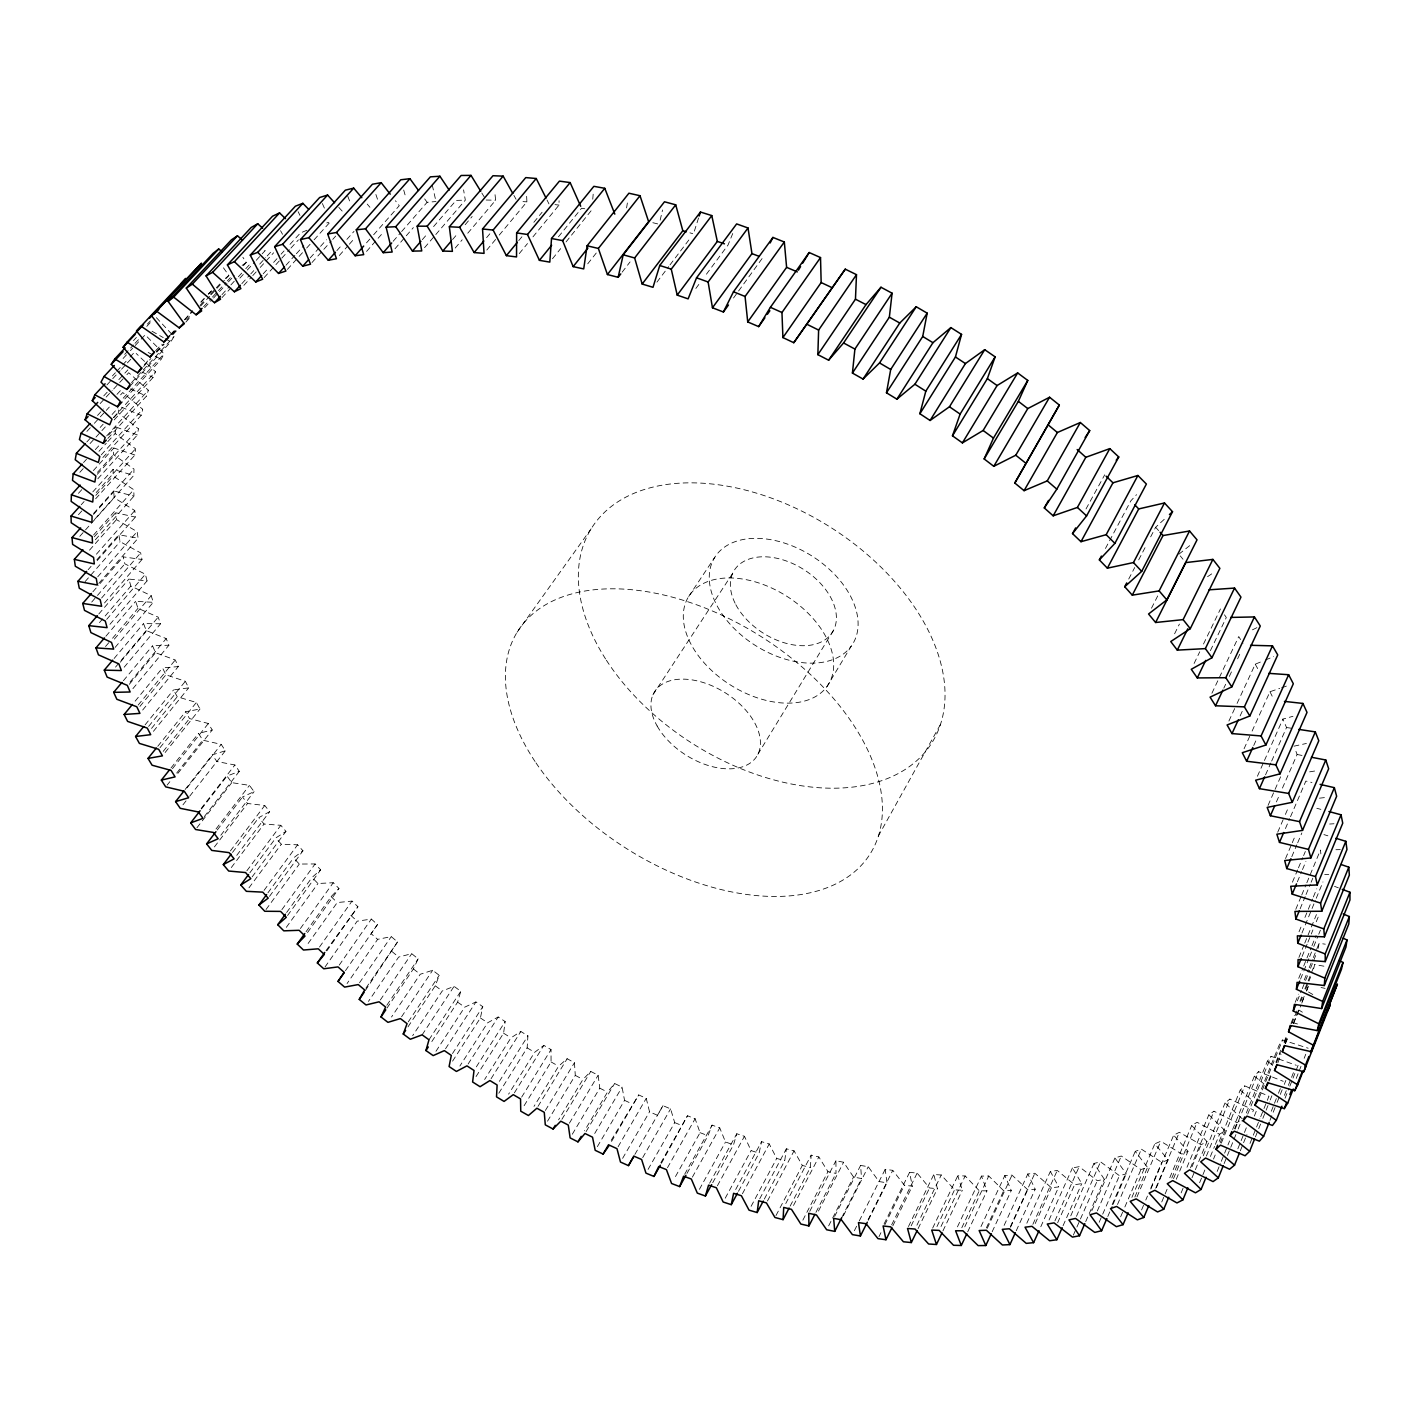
<?xml version="1.0" encoding="UTF-8"?>
<svg xmlns="http://www.w3.org/2000/svg" width="1421" height="1421" viewBox="0 0 1421 1421"><rect width="100%" height="100%" fill="white"/><g stroke="black" fill="none" stroke-linecap="round" stroke-linejoin="round"><path stroke-width="0.75" stroke-dasharray="5 3.75" d="M532.964 236.863L559.004 205.086L559.075 200.734M94.834 519.145L133.787 475.431L134 469.072L113.467 454.649L113.84 448.006L134.924 455.022L135.546 448.752L115.154 433.547L115.954 427.011L137.393 434.95L138.441 428.822L118.227 412.818L119.488 406.406M498.789 1093.246L527.155 1047.863L527.919 1035.856L520.832 1031.486L510.938 1037.845L484.632 1079.48M790.147 1206.109L810.379 1167.476L811.16 1155.149L818.851 1156.96L827.963 1171.65L835.992 1173.426L835.939 1160.708L843.594 1162.254L853.541 1177.032L861.535 1178.56L860.611 1165.433L868.249 1166.73L879.031 1181.562L886.988 1182.805L885.194 1169.323L892.779 1170.353L904.395 1185.221L912.3 1186.198L909.6 1172.343L917.131 1173.107L929.583 1187.992L937.434 1188.667L933.81 1174.51L941.27 1174.989L954.557 1189.857L962.337 1190.247L957.79 1175.753L965.161 1175.966L979.282 1190.762L986.956 1190.869L981.485 1176.091L988.767 1176.02L1003.688 1190.745L1011.272 1190.532L1004.842 1175.504L1012.001 1175.131L1027.738 1189.732L1035.198 1189.217L1027.827 1173.959L1034.861 1173.284L1051.398 1187.743L1058.716 1186.926L1050.368 1171.437L1057.26 1170.46L1074.596 1184.759L1081.772 1183.604L1072.446 1167.938L1079.178 1166.659L1097.296 1180.727L1104.295 1179.252L1093.975 1163.444L1100.529 1161.845L1119.428 1175.664L1126.231 1173.87L1114.934 1157.937L1121.293 1156.019L1140.939 1169.554L1147.529 1167.405L1135.237 1151.383L1141.383 1149.145L1161.756 1162.36L1168.133 1159.873L1154.829 1143.816L1160.762 1141.258L1181.846 1154.083L1187.974 1151.259L1173.675 1135.184L1179.359 1132.306L1201.136 1144.722L1206.997 1141.56L1191.704 1125.503L1197.121 1122.288L1219.538 1134.26L1225.133 1130.743L1208.845 1114.775L1213.978 1111.222L1237.034 1122.679L1242.309 1118.824L1225.044 1102.962L1229.876 1099.09L1253.517 1109.996L1251.865 1114.082M592.752 199.189L593.303 192.759M476.053 1076.567L503.585 1033.191L505.166 1021.557L498.185 1016.992L487.634 1022.783L459.889 1066.034M764.32 1199.093L784.729 1160.708L786.364 1148.807L794.055 1150.85L802.332 1165.451L810.379 1167.476M626.59 207.91L627.585 201.604M1318.208 948.322L1319.097 943.313L1325.296 944.183M452.571 1061.15L480.405 1017.951L482.785 1006.672L475.928 1001.965L464.72 1007.152L435.501 1052.02M738.494 1191.295L759.098 1153.142L761.567 1141.667L769.241 1143.958L776.701 1158.417L784.729 1160.708M660.143 220.202L662.559 209.971M102.845 457.58L141.23 415.287L142.704 409.284L122.739 392.533L119.755 395.766M1313.608 968.802L1314.709 964.539L1324.994 966.387M431.824 1041.575L457.615 1002.142L460.795 991.254L454.063 986.369L442.233 990.988L412.676 1035.66M712.703 1182.716L733.52 1144.793L736.789 1133.763L744.462 1136.303L751.07 1150.601L759.098 1153.142M698.546 217.981L693.484 233.879L689.931 232.831M107.818 438.467L146.47 396.086L148.37 390.242L128.725 372.728L125.705 375.961M1306.681 990.97L1308.812 984.86L1306.361 990.934M407.987 1026.868L435.27 985.801L439.249 975.321L432.659 970.277L420.207 974.273L391.521 1017.01M687 1173.391L708.013 1135.681L712.099 1125.13L719.736 1127.883L725.509 1142.004L733.52 1144.793M1284.406 1095.378L1287.586 1087.367M1288.367 1085.36L1290.765 1079.338M1291.565 1077.331L1294.744 1069.32M1285.064 1098.22L1289.042 1088.184M1289.842 1086.177L1292.222 1080.155M1293.021 1078.13L1298.581 1064.08M1296.218 1078.432L1300.997 1066.336M1304.176 1058.29L1305.757 1054.258M1271.298 1111.24L1273.696 1105.254M1274.477 1103.264L1277.674 1095.271M1278.456 1093.282L1281.653 1085.307M1269.965 1120.37L1276.342 1104.383M1277.124 1102.394L1279.522 1096.39M1280.321 1094.401L1283.5 1086.408M1284.282 1084.401L1285.881 1080.404M1255.436 1136.907L1257.905 1130.743M1258.722 1128.683L1262.026 1120.458M1262.843 1118.398L1265.312 1112.234M1266.129 1110.174L1269.433 1101.95M1270.25 1099.89L1271.902 1095.769M1269.166 1080.901L1272.417 1072.873M1276.467 1062.819L1280.516 1052.766M1284.566 1042.712L1287.799 1034.666M1285.17 1043.565L1288.438 1035.465M1293.323 1023.315L1299.025 1009.159M1302.293 1001.059L1305.544 992.959M1277.888 1062.748L1281.014 1054.364M1285.508 1043.547L1288.776 1035.465M1293.661 1023.333L1300.979 1005.127M1301.796 1003.102L1304.229 997.027M1250 1143.443L1252.469 1137.28M1253.286 1135.219L1255.755 1129.073M1256.59 1127.013L1259.876 1118.789M1260.711 1116.746L1263.18 1110.583M1263.997 1108.522L1268.953 1096.213L1244.743 1085.893L1240.249 1090.102L1218.49 1143.141M1295.224 1002.32L1298.528 994.185M1304.283 979.939L1308.404 969.761M1309.221 967.737L1312.524 959.584M1313.341 957.559L1319.097 943.313M1258.118 1097.154L1279.131 1045.163L1282.541 1039.977L1308.155 1048.218M1237.833 1148.807L1240.32 1142.679M1241.137 1140.637L1243.624 1134.509M1244.441 1132.466L1246.91 1126.338M1297.373 1000.828L1301.476 990.65M1302.293 988.625L1304.762 982.533M1305.579 980.49L1309.7 970.33M1310.517 968.287L1316.272 954.059M1259.095 1098.06L1282.541 1039.977M1290.978 1023.422L1294.247 1015.305M1299.984 1001.095L1301.618 997.027M1304.887 988.909L1314.709 964.539M1240.32 1150.815L1246.928 1134.438M1254.352 1116.018L1256.821 1109.89M1268.616 1080.315L1271.848 1072.269M1275.898 1062.233L1280.765 1050.19M1283.998 1042.161L1286.431 1036.14M1291.796 1023.688L1297.515 1009.478M1300.783 1001.361L1302.418 997.311M1305.686 989.194L1310.588 977.026M1298.723 978.287L1302.862 968.092M1303.696 966.049L1311.139 947.7M1311.974 945.658L1316.112 935.462M1224.12 1163.586L1229.911 1149.358M1230.746 1147.315L1237.354 1131.027M1238.171 1129.002L1241.474 1120.867M1246.341 1112.963L1267.354 1061.185L1271.138 1056.336L1296.325 1065.306M1300.552 979.087L1308.812 958.713M1309.647 956.67L1312.951 948.518M1313.768 946.475L1317.906 936.297M1318.741 934.254L1320.393 930.169M1247.709 1114.153L1271.138 1056.336M732.739 233.506L728.032 245.034L704.869 276.296M1302.098 956.475L1307.089 944.219M1307.924 942.176L1310.428 936.066M1311.263 934.023L1312.915 929.938M1316.255 921.767L1318.759 915.639M1232.629 1129.482L1254.37 1076.159L1258.509 1071.629L1283.234 1081.31M1217.175 1171.437L1220.479 1163.302M1221.314 1161.277L1223.801 1155.184M1224.618 1153.159L1227.105 1147.049M1227.939 1145.024L1229.591 1140.956M1234.547 1128.771L1237.034 1122.679M1235.115 1129.127L1258.509 1071.629M1213.516 1159.074L1215.186 1155.024M1220.159 1142.893L1225.133 1130.743M1221.314 1143.106L1244.743 1085.893M1298.901 957.47L1303.91 945.214M1304.744 943.171L1316.432 914.573M1206.411 1156.019L1229.876 1099.09M1299.043 931.75L1301.565 925.622M1304.94 917.433L1307.462 911.305M1308.315 909.262L1312.524 899.031M1313.359 896.988L1316.734 888.818M1301.956 933.029L1311.21 910.559M1312.045 908.516L1315.402 900.328M1316.237 898.285L1322.969 881.944M1199.626 1182.716L1202.113 1176.659M1202.948 1174.652L1205.434 1168.595M1210.408 1156.463L1214.564 1146.374M1215.399 1144.349L1219.538 1134.26M114.231 419.87L153.113 377.418L155.475 371.734L136.185 353.474M1300.108 908.836L1305.188 896.562M1306.041 894.502L1310.286 884.288M1311.139 882.228L1312.826 878.142M1192.024 1177.76L1206.997 1141.56M1203.25 1155.735L1225.044 1102.962M1186.997 1167.245L1208.845 1114.775M1295.774 909.351L1300.872 897.077M1301.725 895.035L1305.988 884.803M1306.84 882.761L1320.446 850.024L1320.873 853.861M1190.461 1167.849L1213.978 1111.222M1181.135 1192.894L1184.457 1184.865M1191.97 1166.801L1201.136 1144.722M1176.286 1179.252L1187.974 1151.259M1292.435 882.192L1297.586 869.901M1298.457 867.858L1302.755 857.627M1303.625 855.584L1305.331 851.499M1169.785 1177.707L1191.704 1125.503M1161.756 1201.971L1167.618 1188.009M1171.81 1178.027L1181.846 1154.083M1297.355 881.855L1301.636 871.624M1302.489 869.581L1305.917 861.392M1173.533 1178.595L1197.121 1122.288M1141.578 1209.946L1144.935 1202.006M1145.788 1200.035L1147.457 1196.056M1150.832 1188.134L1161.756 1162.36M1150.832 1189.075L1173.675 1135.184M1291.796 856.685L1296.822 844.802M1297.675 842.831L1301.867 832.919M1155.699 1188.276L1179.359 1132.306M1156.374 1187.69L1168.133 1159.873M1285.543 858.533L1291.44 844.678M1292.275 842.706L1295.65 834.784M1131.898 1197.37L1154.829 1143.816M1134.882 1197.015L1147.529 1167.405M1136.995 1196.908L1160.762 1141.258M1285.437 828.567L1289.682 818.674M1290.534 816.684L1305.846 781.07L1311.956 782.491M1120.636 1216.82L1124.029 1208.951M1124.864 1206.98L1140.939 1169.554M1277.71 832.226L1284.548 816.4M1285.401 814.411L1288.811 806.506M1117.51 1204.475L1141.383 1149.145M1112.181 1204.635L1135.237 1151.383M1107.776 1216.518L1112.163 1206.358M1113.052 1204.333L1126.231 1173.87M1276.413 801.924L1278.989 795.991M1282.453 788.087L1297.107 754.498L1294.797 748.245M1099.161 1222.291L1101.808 1216.216M1102.696 1214.173L1119.428 1175.664M1091.808 1210.692L1114.934 1157.937M1097.332 1210.923L1121.293 1156.019M1073.37 1235.098L1076.017 1229.058M1076.905 1227.051L1079.569 1221.012M1080.457 1218.987L1097.296 1180.727M1085.715 1221.634L1104.295 1179.252M1268.047 805.423L1281.032 775.795M1076.443 1216.394L1100.529 1161.845M1063.068 1225.701L1081.772 1183.604M1265.543 774.854L1270.8 763.024M1271.671 761.052L1286.538 727.516L1282.897 719.097L1292.95 716.308M1070.741 1215.879L1093.975 1163.444M1057.65 1222.753L1074.596 1184.759M1257.407 776.257L1263.571 762.455M1264.441 760.484L1282.897 719.097M1054.933 1220.87L1079.178 1166.659M1049.053 1220.035L1072.446 1167.938M1035.234 1223.517L1051.398 1187.743M1253.731 745.51L1256.395 739.595M1040.794 1226.732L1058.716 1186.926M1244.068 748.76L1251.208 733.023M1252.114 731.069L1269.965 691.725L1279.699 688.403M1032.872 1224.334L1057.26 1170.46M1026.832 1223.215L1050.368 1171.437M1016.246 1230.746L1035.198 1189.217M1240.124 715.918L1242.824 710.038M1010.313 1226.803L1034.861 1173.284M1010.544 1227.229L1027.738 1189.732M1004.132 1225.382L1027.827 1173.959M992.16 1231.776L1011.272 1190.532M1228.899 721.051L1236.163 705.367M1237.069 703.413L1255.24 664.193L1263.429 660.818M986.352 1227.975L1003.688 1190.745M987.275 1228.295L1012.001 1175.131M980.987 1226.589L1004.842 1175.504M967.701 1231.829L986.956 1190.869M1223.818 688.173L1225.648 684.265M1229.325 676.432L1232.078 670.57M1237.602 658.829L1240.355 652.95M961.804 1227.762L979.282 1190.762M964.77 1226.874L988.767 1176.02M387.009 1008.075L413.387 968.927L418.147 958.873L411.717 953.686L398.662 957.061L368.43 1001.414M957.452 1226.856L981.485 1176.091M1211.918 693.235L1238.739 636.555L1242.966 643.411M941.004 1226.501L965.161 1175.966M942.922 1230.923L962.337 1190.247M932.638 1228.135L957.79 1175.753M1210.408 650.64L1226.305 617.496L1223.978 614.085M936.954 1226.589L954.557 1189.857M661.404 1163.337L687.498 1115.769L695.1 1118.736L700.056 1132.679L673.696 1179.732M918.108 1228.597L937.434 1188.667M1194.102 663.465L1199.75 651.777M1203.516 643.997L1220.461 608.952M911.163 1225.843L929.583 1187.992M916.918 1225.204L941.27 1174.989M908.463 1226.536L933.81 1174.51M891.66 1224.849L917.131 1173.107M892.814 1225.843L912.3 1186.198M1174.599 633.784L1179.394 624.103M884.075 1223.978L909.6 1172.343M878.977 1236.679L880.931 1232.717M884.839 1224.795L904.395 1185.221M868.089 1219.769L892.779 1170.353M868.302 1220.23L886.988 1182.805M854.376 1230.71L858.32 1222.842M859.296 1220.888L885.194 1169.323M841.694 1217.69L861.535 1178.56M843.346 1215.843L868.249 1166.73M1151.49 608.206L1158.328 594.706M828.656 1225.861L853.541 1177.032M834.642 1216.412L860.611 1165.433M124.853 398.875L161.212 359.3L164.019 353.829L145.155 334.841L130.43 350.614M815.956 1212.308L835.992 1173.426M818.478 1211.065L843.594 1162.254M802.847 1220.159L827.963 1171.65M809.739 1211.349L835.939 1160.708M1128.718 579.058L1134.704 567.547M1138.683 559.874L1146.676 544.527M1150.655 536.854L1155.646 527.262L1164.847 518.772M793.504 1205.452L818.851 1156.96M775.973 1215.577L802.332 1165.451M785.76 1203.551L811.16 1155.149M767.464 1200.994L794.055 1150.85M759.702 1198.844L786.364 1148.807M751.105 1206.322L776.701 1158.417M1105.449 548.47L1130.903 500.76L1136.534 494.686M742.401 1193.8L769.241 1143.958M735.669 1189.501L761.567 1141.667M725.225 1198.205L751.07 1150.601M1086.017 508.949L1104.703 474.827M717.374 1185.842L744.462 1136.303M709.612 1183.213L736.789 1133.763M699.416 1189.341L725.509 1142.004M878.32 836.099L940.4 724.568M692.382 1177.139L719.736 1127.883M684.656 1174.297L712.099 1125.13M667.479 1167.725L695.1 1118.736M660.854 1162.787L687.498 1115.769M648.083 1169.394L674.709 1122.608L670.588 1108.877L663.021 1105.68L657.408 1115.272L649.539 1111.808L646.235 1098.344L638.722 1094.934L609.591 1142.946M642.701 1157.6L670.588 1108.877M365.321 990.561L397.543 941.945L391.272 936.617L377.631 939.352L347.061 983.563M634.885 1154.42L663.021 1105.68M622.629 1158.346L649.539 1111.808M618.064 1146.8L646.235 1098.344M611.545 1141.454L638.722 1094.934M597.371 1146.623L624.547 1100.334L622.078 1087.118L614.636 1083.495L607.531 1092.056L584.528 1130.796M594.706 1133.478L622.078 1087.118M586.074 1131.631L614.636 1083.495M572.308 1134.224L599.786 1088.184L598.134 1075.235L590.763 1071.434L582.93 1079.463L558.577 1119.837M826.915 686.627A82.542 52.559 32.3 0 0 751.265 580.798A82.542 52.559 32.3 0 0 697.267 654.246A82.542 52.559 32.3 0 0 826.915 686.627L851.179 646.235A81.441 52.914 32.3 0 0 777.038 540.992A81.441 52.914 32.3 0 0 722.809 615.044A81.441 52.914 32.3 0 0 851.179 646.235M569.377 1123.212L598.134 1075.235M561.917 1119.322L590.763 1071.434M547.511 1121.187L575.292 1075.377L574.439 1062.73L567.157 1058.716L558.613 1066.212L534.012 1106.391M757.873 754.285L833.576 630.178M545.38 1110.458L574.439 1062.73M538.008 1106.391L567.157 1058.716M524.118 1105.698L551.064 1061.931L551.028 1049.586L543.834 1045.394L534.616 1052.339L508.594 1094.152M129.826 386.281L170.769 341.839L174.019 336.564L155.653 316.901M521.667 1097.119L551.028 1049.586M514.384 1092.856L543.834 1045.394M499.393 1081.345L527.919 1035.856M491.062 1078.734L520.832 1031.486M476.337 1066.851L505.166 1021.557M468.113 1064.045L498.185 1016.992M452.482 1053.583L482.785 1006.672M445.519 1048.805L475.928 1001.965M652.95 694.816L732.632 573.427M428.982 1039.781L460.795 991.254M422.144 1034.843L454.063 986.369M688.705 596.483L714.834 557.245M408.271 1021.877L439.249 975.321M401.575 1016.779L432.659 970.277M386.832 1005.269L418.147 958.873M380.295 1000.029L411.717 953.686M365.89 988.199L397.543 941.945M359.495 982.799L391.272 936.617M325 967.026L357.151 921.181L371.343 919.085L377.471 924.556L371.147 933.704L377.631 939.352M345.463 970.65L377.471 924.556M339.228 965.125L371.343 919.085M326.031 950.613L357.932 906.722L351.999 901.109L337.239 902.548L305.977 946.51M326.812 950.915L357.932 906.722M319.512 947.025L351.999 901.109M517.066 632.256L591.1 528.825M306.03 931.767L331.129 896.633L338.98 888.48L333.242 882.725L317.949 883.507L312.034 877.45L320.649 869.812L315.107 863.95L299.298 864.057L293.596 857.875L302.957 850.788L297.611 844.802L281.322 844.216L275.834 837.928L285.958 831.392L280.825 825.317L264.057 824.02L258.8 817.626L269.653 811.675L264.75 805.494L247.538 803.487L242.511 796.986L254.093 791.639L249.439 785.369L231.783 782.651L227.005 776.061L239.314 771.337L234.891 764.978L216.845 761.532L212.333 754.853L225.353 750.768L221.196 744.355L202.741 740.163L198.514 733.414L212.226 729.985L208.336 723.502L189.526 718.564L185.583 711.743L199.988 709.008L196.382 702.471L177.234 696.77L173.575 689.895L188.656 687.871L185.352 681.281L165.902 674.815L162.545 667.906L178.282 666.591L175.28 659.966L155.564 652.719L152.527 645.791L168.904 645.223L166.204 638.58L146.239 630.551L143.539 623.588L160.555 623.783L158.175 617.14L137.997 608.312L135.634 601.332L153.255 602.326L151.212 595.683L130.874 586.056L128.867 579.093L147.056 580.887L145.368 574.244L124.87 563.835L123.236 556.872L141.993 559.501L140.661 552.893L120.075 541.667L118.813 534.758L138.103 538.222L137.127 531.649L116.486 519.624L115.634 512.75L135.404 517.084L134.817 510.565L114.177 497.741L113.716 490.92L133.965 496.124L133.769 489.694L113.147 476.071L113.112 469.321L133.787 475.431M307.522 932.549L338.98 888.48M300.399 928.535L333.242 882.725M286.314 927.345L317.949 883.507M286.633 912.495L312.034 877.45M733.538 297.984L737.339 292.744M738.6 290.985L762.704 257.716M287.557 915.533L320.649 869.812M281.891 909.635L315.107 863.95M269.493 896.385L302.957 850.788M266.029 909.529L299.298 864.057M267.912 892.832L293.596 857.875M264.04 890.381L297.611 844.802M695.846 288.463L699.718 283.241M252.121 876.899L285.958 831.392M248.959 887.841L281.322 844.216M246.863 870.789L280.825 825.317M249.847 872.796L275.834 837.928M236.756 855.353L269.653 811.675M231.321 867.556L264.057 824.02M230.415 850.895L264.75 805.494M232.511 852.422L258.8 817.626M656.928 282.14L668.669 266.633M669.984 264.91L690.872 237.325M214.411 846.934L247.538 803.487M220.823 835.246L254.093 791.639M216.045 828.958L249.439 785.369M217.253 829.988L242.511 796.986M204.322 816.613L239.314 771.337M196.933 827.768L231.783 782.651M201.462 809.011L227.005 776.061M622.132 272.175L630.071 261.926M201.143 808.496L234.891 764.978M182.954 804.837L188.371 797.909M189.721 796.186L225.353 750.768M185.121 789.49L212.333 754.853M187.057 787.82L221.196 744.355M587.726 263.826L597.104 251.943M167.092 785.138L169.845 781.692M176.701 773.042L202.741 740.163M177.838 773.415L212.226 729.985M170.982 767.997L198.514 733.414M172.456 768.654L208.336 723.502M163.184 751.407L189.526 718.564M165.12 752.508L199.988 709.008M157.749 746.309L185.583 711.743M552.503 258.746L560.638 248.639M566.055 241.907L570.123 236.845M571.491 235.158L591.811 209.899M160.04 747.641L196.382 702.471M153.415 731.335L188.656 687.871M558.453 236.81L581.58 208.23L587.726 209.224M148.619 726.415L185.352 681.281M151.55 728.405L177.234 696.77M145.084 724.852L173.575 689.895M519.269 253.595L527.493 243.559M139.915 706.432L165.902 674.815M142.668 710.038L178.282 666.591M135.119 701.175L162.545 667.906M518.736 240.629L522.857 235.637M533.852 222.28L542.094 212.262M138.157 705.082L175.28 659.966M132.917 688.652L168.904 645.223M486.799 250.043L497.865 236.739M499.251 235.087L526.907 201.871L526.587 195.245M130.093 682.009L166.204 638.58M129.293 684.318L155.564 652.719M123.396 680.695L152.527 645.791M124.178 667.213L160.555 623.783M486.621 237.644L490.778 232.689M115.51 667.124L119.701 662.133M121.087 660.481L146.239 630.551M120.288 662.222L158.175 617.14M114.106 658.491L143.539 623.588M115.101 647.425L153.255 602.326M455.2 248.053L462.18 239.812M467.758 233.222L495.645 200.219L494.757 192.048M105.509 646.537L111.175 639.894M112.579 638.242L137.997 608.312M452.589 239.545L458.184 232.955M465.164 224.713L472.163 216.489M114.355 639.095L151.212 595.683M105.882 636.253L135.634 601.332M109.95 624.316L147.056 580.887M99.47 622.629L103.751 617.655M105.172 615.986L130.874 586.056M424.577 247.663L434.4 236.188M435.803 234.536L465.306 200.13L463.583 189.863M106.699 619.361L145.368 574.244M98.795 613.996L128.867 579.093M422.321 239.669L427.952 233.115M433.583 226.578L456.105 200.414L465.306 200.13M104.515 602.948L141.993 559.501M91.708 602.078L96.042 597.086M97.481 595.435L124.87 563.835M101.619 598.01L140.661 552.893M98.813 583.356L138.103 538.222M92.862 591.811L98.653 585.15M100.109 583.48L123.236 556.872M394.985 248.782L404.896 237.378M406.299 235.762L413.369 227.609M97.729 576.802L137.127 531.649M393.137 241.304L400.225 233.186M401.628 231.552L427.135 202.297L435.998 201.551M85.118 581.598L120.075 541.667M366.565 251.41L383.617 231.996M88.138 569.697L91.068 566.357M96.912 559.714L118.813 534.758M97.125 560.691L135.404 517.084M366.529 242.831L372.231 236.366M373.652 234.749L399.283 205.672L395.393 200.734M96.433 554.19L134.817 510.565M95.349 539.785L133.965 496.124M89.523 550.158L116.486 519.624M339.335 255.496L347.896 245.851M349.335 244.234L355.037 237.804M93.608 534.971L133.769 489.694M94.266 536.854L115.634 512.75M79.771 536.339L84.088 531.525M85.509 529.909L114.177 497.741M336.866 250.629L341.164 245.815M346.884 239.385L354.024 231.357M93.591 513.443L113.716 490.92M93.502 514.42L134 469.072M95.651 498.789L134.924 455.022M311.998 262.548L322.372 250.966M323.846 249.314L331.253 241.055M332.745 239.403L335.693 236.081M81.21 504.757L84.105 501.542M92.809 491.879L113.112 469.321M96.184 492.554L135.546 448.752M78.439 514.704L84.23 508.274M95.793 495.378L113.147 476.071M310.151 257.929L319.05 248.018M320.542 246.366L326.457 239.758M97.818 478.788L137.393 434.95M287.397 269.404L305.213 249.67M306.687 248.018L312.638 241.446M314.112 239.794L330.454 221.694L326.794 222.937M78.457 493.336L84.283 486.888M97.427 472.376L113.467 454.649M285.994 265.23L294.893 255.371M296.385 253.737L303.81 245.513M97.303 474.294L138.441 428.822M101.282 454.862L142.704 409.284M264.164 277.575L289.458 249.741M290.932 248.107L298.374 239.918M93.36 470.582L113.84 448.006M79.842 472.305L85.722 465.839M98.973 451.31L106.326 443.228M107.801 441.611L115.154 433.547M263.205 273.827L267.663 268.924M273.614 262.388L279.564 255.833M281.056 254.199L284.04 250.931M289.991 244.394L300.399 232.955L307.291 230.095M241.854 283.649L249.297 275.514M250.789 273.88L253.773 270.629M259.723 264.111L265.674 257.61M267.166 255.975L271.624 251.108M243.861 285.355L251.304 277.219M252.778 275.585L258.746 269.066M260.221 267.432L273.631 252.778M106.664 435.91L148.37 390.242M83.519 462.553L86.468 459.32M95.314 449.622L99.736 444.773M108.582 435.092L115.954 427.011M86.788 442.002L91.246 437.153M100.163 427.455L103.147 424.204M112.064 414.506L117.996 408.022M221.978 294.627L229.42 286.527M230.895 284.911L236.863 278.427M238.337 276.811L244.305 270.327M245.78 268.711L250.256 263.862M222.031 297.593L230.948 287.859M239.883 278.125L245.833 271.642M247.325 270.026L254.768 261.908M256.26 260.292L265.194 250.558L262.192 252.352M113.502 417.49L155.475 371.734M90.056 443.547L94.497 438.698M95.989 437.082L100.429 432.233M101.921 430.616L106.362 425.767M113.787 417.667L118.227 412.818M203.576 306.723L211.001 298.659M212.493 297.042L216.951 292.211M218.443 290.594L225.868 282.53M227.36 280.914L230.326 277.681M204.66 307.718L212.084 299.636M213.576 298.019L218.035 293.17M219.527 291.554L226.969 283.49M228.444 281.873L234.394 275.408M243.328 265.709L246.295 262.476L242.867 257.254M123.218 398.164L164.019 353.829M155.653 350.65L161.852 344.219M170.413 334.663L176.328 328.269M184.606 319.565L192.563 310.702M200.894 301.945L203.842 298.747M171.461 334.308L175.902 329.512M184.783 319.885L192.19 311.874M201.072 302.247L207.004 295.834M208.478 294.236L211.445 291.021M97.516 415.447L103.502 408.964M116.966 394.363L121.46 389.514M144.32 364.646L150.2 358.27M156.079 351.893L163.433 343.935M172.261 334.379L176.684 329.601M143.592 366.458L150.928 358.501M156.807 352.142L164.161 344.184M172.971 334.628L177.376 329.867M186.684 319.867L189.65 316.652M200.024 305.408L204.482 300.577M210.415 294.147L220.806 282.903M185.814 322.123L191.746 315.693M200.663 306.03L209.562 296.385M211.054 294.769L215.512 289.937M216.987 288.339L224.411 280.292M225.903 278.676L228.87 275.461L222.831 266.953M86.894 431.416L92.862 424.932M94.354 423.316L98.848 418.449M100.34 416.833L109.293 407.099M131.549 382.622L141.798 371.503M143.272 369.922L174.019 336.564M103.769 395.873L109.79 389.372M118.831 379.62L123.361 374.753M124.87 373.119L127.872 369.869M100.145 403.564L104.657 398.697M106.149 397.081L112.17 390.58M113.68 388.963L118.192 384.079M119.684 382.462L124.213 377.595M106.912 384.931L111.3 380.206M112.756 378.643L120.075 370.774M121.549 369.211L125.936 364.486M127.393 362.906L133.254 356.618M123.076 358.501L128.956 352.195M112.437 375.908L115.367 372.746M116.824 371.183L121.229 366.458M122.703 364.877L128.565 358.589M130.022 357.008L134.427 352.284M147.393 324.077L150.36 320.915M133.45 340.614L136.416 337.452M146.772 326.386L151.212 321.643M124.675 354.397L133.521 344.93M134.995 343.349L139.436 338.607M208.283 293.934L211.374 290.932M225.477 278.285L228.87 275.461M1178.879 554.19L1190.425 545.078M242.121 265.425L246.295 262.476M1207.548 576.695L1212.823 573.125M1252.434 629.84L1260.285 626.004M1265.472 659.983L1273.642 656.609M1281.653 687.746L1289.433 685.082M1294.016 746.167L1306.414 743.467M1309.665 771.852L1318.12 770.466M1319.434 798.176L1325.882 797.447M1329.63 824.038L1333.999 823.754M1335.918 849.722L1340.323 849.634M486.142 200.024L495.645 200.219M1324.692 874.554L1328.795 874.643M522.999 201.604L526.907 201.871M554.989 204.624L559.004 205.086M1286.538 727.516L1292.701 728.458M1297.107 754.498L1305.295 756.061M1321.05 987.506L1325.136 988.394M652.843 222.706L659.184 224.287M1316.805 808.283L1320.855 809.366M1292.666 1022.605L1300.659 1024.896M1323.91 834.589L1327.889 835.814M700.056 1132.679L708.013 1135.681M1334.532 886.367L1338.387 887.841M121.46 407.223L141.23 415.287M674.709 1122.608L682.648 1125.841M130.466 388.945L146.47 396.086M624.547 1100.334L632.363 1104.01M142.011 372.018L153.113 377.418M599.786 1088.184L607.531 1092.056M148.157 352.461L161.212 359.3M575.292 1075.377L582.93 1079.463M152.029 331.253L163.273 337.612M165.138 338.66L170.769 341.839M551.064 1061.931L558.613 1066.212M1308.492 992.018L1313.945 995.162M527.155 1047.863L534.616 1052.339M1298.865 1010.029L1302.364 1012.196M503.585 1033.191L510.938 1037.845M480.405 1017.951L487.634 1022.783M457.615 1002.142L464.72 1007.152M435.27 985.801L442.233 990.988M1267.354 1061.185L1274.051 1066.265M413.387 968.927L420.207 974.273M1254.37 1076.159L1263.962 1083.903M392.001 951.555L398.662 957.061M1240.249 1090.102L1253.5 1101.506M350.845 915.39L357.151 921.181M331.129 896.633L337.239 902.548M338.802 207.395L343.012 212.013M1155.646 527.262L1158.595 530.584M367.222 204.091L369.922 207.271M1180.247 555.877L1183 559.252M424.684 198.922L427.135 202.297M481.808 192.99L485.058 198.265M513.905 195.405L516.054 199.26M1255.24 664.193L1258.1 669.327M280.541 230.682L282.548 234.305M547.014 200.006L548.968 203.913M298.144 211.711L299.973 215.388M1269.965 691.725L1273.34 698.528M322.372 203.54L325.054 209.598M347.772 196.258L350.152 202.368M375.89 194.482L377.968 200.627M403.706 190.059L406.033 198.301M432.268 185.085L435.536 199.491M535.983 762.882A208.425 125.545 32.3 0 0 861.961 864.643A208.425 125.545 32.3 0 0 683.661 600.426A208.425 125.545 32.3 0 0 535.983 762.882M735.847 604.689A58.012 37.692 32.3 0 0 827.466 637.94A58.012 37.692 32.3 0 0 786.754 561.135A58.012 37.692 32.3 0 0 735.847 604.689M657.141 725.989A60.428 36.822 32.3 0 0 751.851 761.816A60.428 36.822 32.3 0 0 708.013 684.176A60.428 36.822 32.3 0 0 657.141 725.989M606.376 660.214A201.196 128.281 32.3 0 0 923.686 753.734A201.196 128.281 32.3 0 0 754.906 492.678A201.196 128.281 32.3 0 0 606.376 660.214"/><path stroke-width="1.5" d="M1342.241 889.315L1349.95 892.264L1349.95 899.973L1325.26 961.608L1298.066 959.512L1297.924 966.689L1324.798 978.128L1324.301 985.535L1297.053 982.373L1296.414 989.282L1322.649 1001.432L1321.619 1008.555L1294.407 1004.363L1293.252 1010.988L1318.812 1023.795L1317.267 1030.616L1290.161 1025.447L1288.527 1031.788L1313.324 1045.181L1311.281 1051.682L1284.353 1045.59L1282.257 1051.629L1306.272 1065.555L1303.75 1071.718L1277.07 1064.755L1274.53 1070.493L1297.71 1084.88L1294.726 1090.706L1268.367 1082.926L1265.383 1088.344L1287.692 1103.14L1284.282 1108.629L1258.278 1100.049L1254.885 1105.165L1276.307 1120.299L1272.47 1125.45L1246.892 1116.142L1243.109 1120.92L1263.606 1136.356L1259.379 1141.17L1234.263 1131.187L1230.124 1135.628L1249.663 1151.312L1245.062 1155.753L1220.479 1145.148L1215.967 1149.269L1234.547 1165.131L1229.591 1169.234L1205.576 1158.044L1200.727 1161.827L1218.33 1177.831L1213.037 1181.597L1189.626 1169.856L1184.475 1173.302L1201.082 1189.43L1195.47 1192.823L1172.698 1180.602L1167.263 1183.729L1182.858 1199.892L1176.961 1202.948L1154.847 1190.283L1149.145 1193.072L1163.746 1209.235L1157.582 1211.953L1136.143 1198.898L1130.192 1201.349L1143.781 1217.495L1137.368 1219.857L1116.657 1206.447L1110.476 1208.578L1123.052 1224.653L1116.409 1226.678L1096.444 1212.948L1090.031 1214.76L1101.612 1230.746L1094.756 1232.416L1075.555 1218.419L1068.947 1219.911L1079.534 1235.755L1072.482 1237.105L1054.045 1222.877L1047.259 1224.049L1056.851 1239.734L1049.622 1240.764L1031.966 1226.323L1025.021 1227.193L1033.618 1242.665L1026.246 1243.375L1009.39 1228.774L1002.302 1229.343L1009.922 1244.601L1002.409 1244.991L986.369 1230.266L979.14 1230.533L985.801 1245.524L978.145 1245.613L962.941 1230.799L955.587 1230.764L961.289 1245.489L953.527 1245.276L939.139 1230.391L931.714 1230.071L936.457 1244.494L928.606 1243.997L915.053 1229.058L907.522 1228.455L911.341 1242.558L903.419 1241.776L890.683 1226.838L883.098 1225.968L885.976 1239.734L878 1238.65L866.117 1223.73L858.462 1222.593L860.433 1235.986L852.405 1234.636L841.356 1219.769L833.647 1218.365L834.749 1231.385L826.667 1229.769L816.471 1214.955L808.727 1213.303L808.94 1225.932L800.84 1224.049L791.479 1209.342L783.717 1207.424L783.078 1219.644L774.96 1217.495L766.434 1202.912L758.672 1200.763L757.162 1212.539L749.045 1210.159L741.371 1195.718L733.609 1193.32L731.264 1204.653L723.165 1202.024L716.326 1187.743L708.564 1185.132L705.42 1196.002L697.32 1193.125L691.334 1179.039L683.59 1176.197L679.647 1186.588L671.582 1183.498L666.413 1169.607L658.722 1166.534L653.962 1176.446L645.951 1173.124L641.617 1159.483L633.961 1156.197L628.437 1165.611L620.48 1162.058L616.98 1148.665L609.378 1145.166L603.09 1154.065L595.186 1150.317L592.521 1137.173L584.972 1133.496L577.956 1141.862L570.123 1137.901L568.276 1125.059L560.798 1121.169L553.053 1129.002L545.291 1124.846L544.261 1112.306L536.889 1108.22L528.417 1115.521L520.743 1111.169L520.548 1098.93L513.247 1094.667L504.064 1101.417L496.515 1096.87L497.119 1084.987L489.925 1080.546L480.067 1086.71L472.607 1081.985L474.028 1070.475L466.941 1065.857L456.425 1071.452L449.089 1066.549L451.31 1055.394L444.347 1050.616L433.156 1055.608L425.945 1050.545L428.982 1039.781L422.144 1034.843L410.314 1039.248L403.244 1034.008L407.081 1023.671L400.385 1018.573L387.933 1022.356L381.006 1016.956L385.624 1007.063L379.087 1001.805L366.014 1004.967L359.247 999.425L364.664 989.975L358.27 984.575L344.61 987.115L338.02 981.414L344.219 972.426L338.003 966.902L323.757 968.785L317.345 962.958L324.787 952.39M580.692 206.258L570.141 182.581L559.43 181.124L516.64 232.902L516.534 256.935L506.373 255.656L493.123 230.042L482.536 228.994L484.046 253.364L474.134 252.565L459.64 227.289L449.356 226.756L452.411 251.357L442.801 251.055L427.153 226.188L417.188 226.17L421.753 250.931L412.463 251.108L395.731 226.703L386.121 227.2L392.16 252.032L383.226 252.689L365.499 228.834L356.28 229.811L363.705 254.643L355.143 255.762L336.511 232.511L327.7 233.968L336.475 258.729L328.287 260.274L308.854 237.68L300.47 239.616L310.524 264.199L302.744 266.189L282.584 244.323L274.644 246.686L285.905 271.056L278.552 273.436L257.752 252.352L250.274 255.141L262.672 279.209L255.762 281.997L234.412 261.695L227.413 264.892L240.877 288.623L234.412 291.785L212.599 272.335L206.081 275.905L220.539 299.209L214.535 302.726L192.35 284.147L186.311 288.108L201.675 310.95L196.134 314.805L173.664 297.113L168.122 301.394L184.321 323.739L179.259 327.896L156.559 311.146L151.514 315.746L168.495 337.523L163.895 341.981L141.034 326.155L136.505 331.057L154.179 352.248L150.04 356.991L127.126 342.106L123.094 347.292L141.372 367.826L137.713 372.817L114.799 358.909L111.247 364.344L130.093 384.221L126.895 389.443L104.035 376.494L100.98 382.16L120.305 401.344L117.57 406.779L94.834 394.789L92.276 400.669L112.01 419.124L109.737 424.772L87.178 413.742L85.1 419.799L105.172 437.544L103.36 443.352L81.033 433.281L79.416 439.515L99.79 456.478L98.422 462.464L76.379 453.335L75.224 459.711L95.829 475.928L94.887 482.039L73.199 473.85L72.489 480.369L93.271 495.787L92.738 502.022L71.423 494.774L71.157 501.4L92.063 516.036L91.956 522.377L71.05 516.036L71.21 522.75L92.187 536.605L92.489 543.017L72.027 537.582L72.613 544.385L93.591 557.423L94.301 563.924L74.336 559.359L75.313 566.233L96.273 578.471L97.356 585.026L77.924 581.331L79.292 588.258L100.181 599.68L101.637 606.287L82.738 603.445L84.514 610.391L105.278 621.03L107.09 627.656L88.777 625.649L90.908 632.611L111.513 642.434L113.68 649.095L95.971 647.887L98.458 654.85L118.884 663.891L121.371 670.552L104.284 670.126L107.126 677.089L127.322 685.348L130.146 691.991L113.68 692.347L116.859 699.292L136.789 706.752L139.933 713.378L124.142 714.479L127.624 721.406L147.269 728.085L150.715 734.675L135.581 736.504L139.382 743.396L158.708 749.311L162.438 755.865L148.015 758.405L152.1 765.226L171.071 770.395L175.085 776.878L161.355 780.111L165.724 786.879L184.321 791.284L188.62 797.732L175.6 801.622L180.236 808.318L198.443 811.977L202.99 818.354L190.698 822.883L195.601 829.509L213.381 832.44L218.159 838.727L206.613 843.896L211.765 850.415L229.083 852.636L234.11 858.835L223.31 864.607L228.692 871.037L245.567 872.547L250.806 878.658L240.753 884.999L246.366 891.322L262.743 892.139L268.214 898.143L258.906 905.053L264.75 911.27L280.612 911.394L286.278 917.291L277.752 924.751L283.791 930.844L299.138 930.293L305 936.066L297.238 944.059L303.472 950.027L318.268 948.802L324.325 954.45L317.345 962.958M1325.26 961.608L1325.207 953.935L1297.764 943.26L1297.355 935.835L1324.443 936.83L1323.804 928.89L1295.863 919.05L1294.922 911.412L1321.779 911.252L1320.571 903.081L1292.204 894.129L1290.712 886.278L1317.267 884.928L1315.473 876.544L1286.751 868.568L1284.691 860.522L1310.855 857.947L1308.457 849.367L1279.486 842.404L1276.857 834.198L1302.524 830.397L1299.522 821.64L1270.374 815.743L1267.177 807.394L1292.257 802.314L1288.634 793.433L1259.432 788.673L1255.649 780.2L1280.055 773.841L1275.827 764.835L1246.626 761.247L1242.291 752.704L1265.898 745.03L1261.066 735.954L1231.989 733.591L1227.087 724.976L1249.823 716.006L1244.387 706.876L1215.541 705.775L1210.07 697.143L1231.829 686.876L1225.808 677.728L1197.299 677.924L1191.278 669.291L1211.971 657.728L1205.363 648.615L1177.298 650.125L1170.762 641.546L1190.283 628.686L1183.125 619.627L1155.61 622.505L1148.559 613.996L1166.836 599.875L1197.033 539.856L1189.537 530.992L1159.127 590.905L1132.288 595.15L1124.722 586.749L1141.685 571.384L1172.52 511.72L1164.492 502.981L1133.461 562.556L1107.385 568.169L1099.357 559.91L1114.899 543.355L1146.392 484.046L1137.901 475.484L1106.177 534.687L1080.972 541.703L1072.518 533.603L1086.585 515.912L1118.753 456.976L1109.801 448.627L1077.402 507.439L1053.174 515.823L1044.293 507.936L1056.833 489.144L1089.712 430.599L1080.333 422.499L1047.241 480.902L1024.079 490.671L1014.807 483.033L1059.338 405.056L1049.568 397.241L1015.766 455.217L993.794 466.319L984.167 458.947L1018.36 401.344L1027.774 380.437L1017.667 372.924L983.137 430.474L962.408 442.89L952.479 435.821L987.364 378.625L995.144 356.849L984.717 349.69L949.459 406.779L930.08 420.474L919.884 413.742L955.445 356.973L961.555 334.379L950.862 327.594L914.893 384.238L896.9 399.159L886.473 392.8L922.726 336.475L927.167 313.153L916.243 306.758L879.546 362.941L863.044 379.052L852.422 373.066L889.351 317.185L892.086 293.206L880.984 287.255L843.577 342.958L828.621 360.206L817.857 354.646L818.62 330.063L856.49 274.662L845.264 269.155L793.771 342.71L782.918 337.576L781.959 312.513L820.521 257.574L809.188 252.529L770.413 307.309L758.654 326.617L747.73 321.928L745.066 296.474L784.321 241.996L772.935 237.431L733.485 291.767L723.396 311.998L712.454 307.771L708.12 281.997L748.014 227.982L736.646 223.914L696.556 277.806L688.119 298.872L677.213 295.124L671.263 269.155L711.779 215.583L700.446 212.031L659.753 265.478L653.003 287.308L642.168 284.04L634.636 257.965L675.721 204.819L664.495 201.782L623.215 254.803L618.153 277.308L607.424 274.537L598.365 248.444L640.018 195.725L628.917 193.22L587.104 245.797L583.711 268.906L573.143 266.633L562.609 240.611L551.526 238.515L549.803 262.121L539.412 260.345L527.493 234.483L516.64 232.902M817.857 354.646L855.46 299.192L856.49 274.662M1343.236 913.987L1349.346 916.545L1348.795 923.987L1324.301 985.535M852.422 373.066L854.909 349.069L892.086 293.206M1343.04 938.144L1347.019 939.974L1345.936 947.132L1321.619 1008.555M886.473 392.8L890.701 369.478L927.167 313.153M1339.168 960.56L1343.023 962.479L1341.442 969.335L1317.267 1030.616M919.884 413.742L925.817 391.166L961.555 334.379M699.185 216.01L700.446 212.031M952.479 435.821L960.116 414.079L995.144 356.849M1318.812 1023.795L1343.023 962.479M1287.692 1103.14L1293.27 1089.019M1294.726 1090.706L1301.902 1072.518M1297.71 1084.88L1303.288 1070.706M1304.887 1066.656L1308.883 1056.531M1310.482 1052.481L1337.427 984.043L1311.281 1051.682M1303.75 1071.718L1330.287 1004.611L1327.729 1010.846M1322.649 1001.432L1347.019 939.974M1276.307 1120.299L1281.884 1106.248M1284.282 1108.629L1286.662 1102.589M1289.842 1094.543L1291.44 1090.511M1324.798 978.128L1349.346 916.545M1263.606 1136.356L1269.184 1122.377M1249.663 1151.312L1254.601 1138.967M1274.53 1070.493L1276.964 1064.453M1282.257 1051.629L1284.691 1045.572M1325.207 953.935L1349.95 892.264M1323.804 928.89L1348.795 867.165L1340.944 864.465M1254.885 1105.165L1257.319 1099.161M1293.252 1010.988L1295.721 1004.896M1324.443 936.83L1349.346 875.123L1348.795 867.165M1234.547 1165.131L1239.503 1152.857M1265.383 1088.344L1267.798 1082.322M1288.527 1031.788L1290.978 1025.713M1218.33 1177.831L1223.303 1165.629M1243.109 1120.92L1244.725 1116.942M1296.414 989.282L1299.718 981.129M1297.924 966.689L1301.263 958.518M1230.124 1135.628L1231.794 1131.525M1321.779 911.252L1346.966 849.509L1345.829 841.321L1335.864 838.266M1215.967 1149.269L1217.637 1145.184M1201.082 1189.43L1206.056 1177.281M1320.571 903.081L1345.829 841.321M1317.267 884.928L1342.738 823.185L1341.033 814.801L1328.919 811.533M1297.764 943.26L1301.121 935.089M1295.863 919.05L1299.256 910.879M1315.473 876.544L1341.033 814.801M1182.858 1199.892L1187.867 1187.814M1163.746 1209.235L1168.755 1197.246M1310.855 857.947L1336.646 796.24L1334.355 787.66L1320.091 784.374M1308.457 849.367L1334.355 787.66M1292.204 894.129L1296.503 883.898M1302.524 830.397L1328.671 768.725L1325.793 760.004L1311.441 757.251M1286.751 868.568L1290.961 858.657M1143.781 1217.495L1148.825 1205.576M1299.522 821.64L1325.793 760.004M1123.052 1224.653L1128.114 1212.806M1279.486 842.404L1283.731 832.511M1292.257 802.314L1318.795 740.75L1315.313 731.904L1298.865 729.399M1288.634 793.433L1315.313 731.904M1101.612 1230.746L1106.888 1218.543M1270.374 815.743L1274.69 805.867M1280.055 773.841L1307.018 712.401L1302.933 703.448L1284.442 701.388M1079.534 1235.755L1084.827 1223.641M1275.827 764.835L1302.933 703.448M1056.851 1239.734L1062.18 1227.708M1259.432 788.673L1264.672 776.825M984.167 458.947L993.474 438.112L1027.774 380.437M1265.898 745.03L1293.323 683.75L1288.652 674.726L1268.811 673.359M1246.626 761.247L1252.842 747.464M1261.066 735.954L1288.652 674.726M1033.618 1242.665L1039 1230.728M1249.823 716.006L1277.745 654.921L1272.47 645.862L1250.604 645.294M1009.922 1244.601L1015.34 1232.735M1231.989 733.591L1238.313 719.843M1244.387 706.876L1272.47 645.862M985.801 1245.524L991.254 1233.748M1231.829 686.876L1260.285 626.004L1254.423 616.945L1230.639 617.425M961.289 1245.489L966.795 1233.783M1215.541 705.775L1222.895 690.126M1225.808 677.728L1254.423 616.945M1211.971 657.728L1240.977 597.122L1234.547 588.081L1209.005 589.822M936.457 1244.494L941.999 1232.877M1197.299 677.924L1205.718 660.392M1205.363 648.615L1234.547 588.081M911.341 1242.558L917.131 1230.586M1190.283 628.686L1219.875 568.364L1212.895 559.394L1185.753 562.609L1155.61 622.505M885.976 1239.734L891.837 1227.833M1177.298 650.125L1187.796 628.775M1183.125 619.627L1212.895 559.394M860.433 1235.986L867.325 1222.202M770.146 242.955L772.935 237.431M834.749 1231.385L841.694 1217.69M1132.288 595.15L1163.017 535.557L1189.537 530.992M808.94 1225.932L814.944 1214.262M1124.722 586.749L1126.729 582.912M783.078 1219.644L789.135 1208.045M1107.385 568.169L1138.718 508.931L1164.492 502.981M757.162 1212.539L763.29 1201.029M1099.357 559.91L1101.382 556.091M731.264 1204.653L737.463 1193.196M1080.972 541.703L1112.963 482.803L1137.901 475.484M1072.518 533.603L1075.626 527.919M705.42 1196.002L711.655 1184.617M1014.807 483.033L1059.338 405.056M1053.174 515.823L1085.822 457.296L1109.801 448.627M679.647 1186.588L685.952 1175.274M1044.293 507.936L1048.538 500.405M653.962 1176.446L660.339 1165.202M1024.079 490.671L1057.384 432.517L1080.333 422.499M628.437 1165.611L633.802 1156.285M603.09 1154.065L608.508 1144.793M993.794 466.319L1027.774 408.573L1049.568 397.241M577.956 1141.862L581.242 1136.338M553.053 1129.002L555.256 1125.343M962.408 442.89L997.08 385.553L1017.667 372.924M798.424 270.15L800.574 266.615M802.723 263.098L809.188 252.529M930.08 420.474L965.427 363.563L984.717 349.69M896.9 399.159L932.94 342.692L950.862 327.594M425.945 1050.545L428.307 1046.957M863.044 379.052L899.759 323.029L916.243 306.758M403.244 1034.008L405.624 1030.438M1085.147 437.49L1089.712 430.599M828.621 360.206L866.011 304.609L880.984 287.255M381.006 1016.956L385.801 1009.851M359.247 999.425L364.113 992.338M793.771 342.71L845.264 269.155M782.918 337.576L821.16 282.548L820.521 257.574M338.02 981.414L344.148 972.586M758.654 326.617L764.889 317.807M767.393 314.272L769.88 310.737M747.73 321.928L786.612 267.343L784.321 241.996M297.238 944.059L304.769 933.526M277.752 924.751L285.372 914.236M723.396 311.998L728.458 305M712.454 307.771L751.958 253.613L748.014 227.982M258.906 905.053L266.615 894.573M677.213 295.124L717.321 241.41L711.779 215.583M240.753 884.999L248.551 874.537M223.31 864.607L231.197 854.163M642.168 284.04L682.826 230.735L675.721 204.819M206.613 843.896L215.921 831.729M190.698 822.883L200.112 810.752M618.153 277.308L620.799 273.898M607.424 274.537L648.615 221.64L640.018 195.725M167.696 299.707L171.781 294.484M175.6 801.622L183.771 791.231M1116.213 460.209L1118.753 456.976M573.143 266.633L587.939 248.018M161.355 780.111L169.614 769.738M148.015 758.405L156.363 748.032M562.609 240.611L604.778 188.3L593.854 186.329L551.526 238.515M539.412 260.345L551.65 245.211M135.581 736.504L143.734 726.522M527.493 234.483L570.141 182.581M124.142 714.479L132.366 704.496M506.373 255.656L517.368 242.298M113.68 692.347L122.011 682.364M474.134 252.565L483.851 240.966M493.123 230.042L536.232 178.513L546.037 198.052M482.536 228.994L525.77 177.589L536.232 178.513M104.284 670.126L112.703 660.161M442.801 251.055L451.185 241.179M95.971 647.887L104.479 637.905M459.64 227.289L503.158 176.133L512.821 193.487M449.356 226.756L492.98 175.724L503.158 176.133M88.777 625.649L97.374 615.666M412.463 251.108L420.918 241.304M427.153 226.188L471.008 175.387L480.742 191.231M417.188 226.17L461.15 175.476L471.008 175.387M82.738 603.445L91.424 593.463M383.226 252.689L391.716 242.938M395.731 226.703L439.906 176.24L449.178 190.059M386.121 227.2L430.385 176.843L439.906 176.24M77.924 581.331L86.681 571.349M355.143 255.762L363.687 246.064M365.499 228.834L409.941 178.691L418.538 190.503M74.336 559.359L82.88 549.714M328.287 260.274L335.445 252.245M356.28 229.811L400.793 179.774L409.941 178.691M72.027 537.582L80.66 527.937M336.511 232.511L381.183 182.67L390.224 194.162M71.05 516.036L79.754 506.373M327.7 233.968L372.426 184.233L381.183 182.67M302.744 266.189L308.677 259.581M308.854 237.68L353.705 188.14L361.804 197.714M278.552 273.436L284.502 266.882M300.47 239.616L345.374 190.148L353.705 188.14M71.423 494.774L80.198 485.094M103.36 443.352L106.326 440.101M255.762 281.997L261.713 275.461M274.644 246.686L319.672 197.501L327.576 195.05L334.592 202.759M234.412 291.785L240.362 285.266M73.199 473.85L82.045 464.17M282.584 244.323L327.576 195.05M76.379 453.335L85.296 443.618M214.535 302.726L220.486 296.261M250.274 255.141L295.39 206.187L302.851 203.327L308.641 209.278M126.895 389.443L129.826 386.281M196.134 314.805L202.084 308.339M257.752 252.352L302.851 203.327M117.57 406.779L121.94 402.036M150.04 356.991L154.463 352.195M163.895 341.981L169.81 335.587M81.033 433.281L90.02 423.547M137.713 372.817L142.118 368.057M179.259 327.896L183.718 323.082M181.284 283.33L185.867 278.374L136.505 331.057M87.178 413.742L97.729 402.374M227.413 264.892L272.566 216.187L279.564 212.919L285.514 218.656M85.1 419.799L88.102 416.566M234.412 261.695L279.564 212.919M92.276 400.669L95.207 397.525M212.599 272.335L257.752 223.772L262.672 228.213M192.35 284.147L237.467 235.815L242.476 240.042M94.834 394.789L105.101 383.777M206.081 275.905L251.233 227.431L257.752 223.772M168.122 301.394L213.15 253.311L218.71 248.977L222.102 251.659M114.799 358.909L125.172 347.825M173.664 297.113L218.71 248.977M111.247 364.344L123.094 351.68M186.311 288.108L231.428 239.829L237.467 235.815M104.035 376.494L114.355 365.446M127.126 342.106L143.503 324.645M149.454 318.286L201.516 263.187L156.559 311.146M123.094 347.292L134.977 334.592M154.303 313.97L158.779 309.21M1169.447 514.544L1172.52 511.72M587.104 245.797L598.365 248.444M623.215 254.803L634.636 257.965M682.826 230.735L686.379 231.783M659.753 265.478L671.263 269.155M717.321 241.41L724.461 243.826M696.556 277.806L708.12 281.997M751.958 253.613L759.116 256.348M733.485 291.767L745.066 296.474M786.612 267.343L797.341 271.908M770.413 307.309L781.959 312.513M821.16 282.548L831.818 287.557M807.164 324.397L818.62 330.063M855.46 299.192L866.011 304.609M843.577 342.958L854.909 349.069M889.351 317.185L899.759 323.029M879.546 362.941L890.701 369.478M922.726 336.475L932.94 342.692M914.893 384.238L925.817 391.166M955.445 356.973L965.427 363.563M949.459 406.779L960.116 414.079M987.364 378.625L997.08 385.553M983.137 430.474L993.474 438.112M1018.36 401.344L1027.774 408.573M1015.766 455.217L1025.767 463.175M1048.325 425.003L1057.384 432.517M1047.241 480.902L1056.833 489.144M1077.154 449.533L1085.822 457.296M1077.402 507.439L1086.585 515.912M1106.071 476.142L1112.963 482.803M1106.177 534.687L1114.899 543.355M1134.811 504.846L1138.718 508.931M1133.461 562.556L1141.685 571.384M1160.069 532.236L1163.017 535.557M1159.127 590.905L1166.836 599.875M604.778 188.3L614.831 214.145"/></g></svg>
